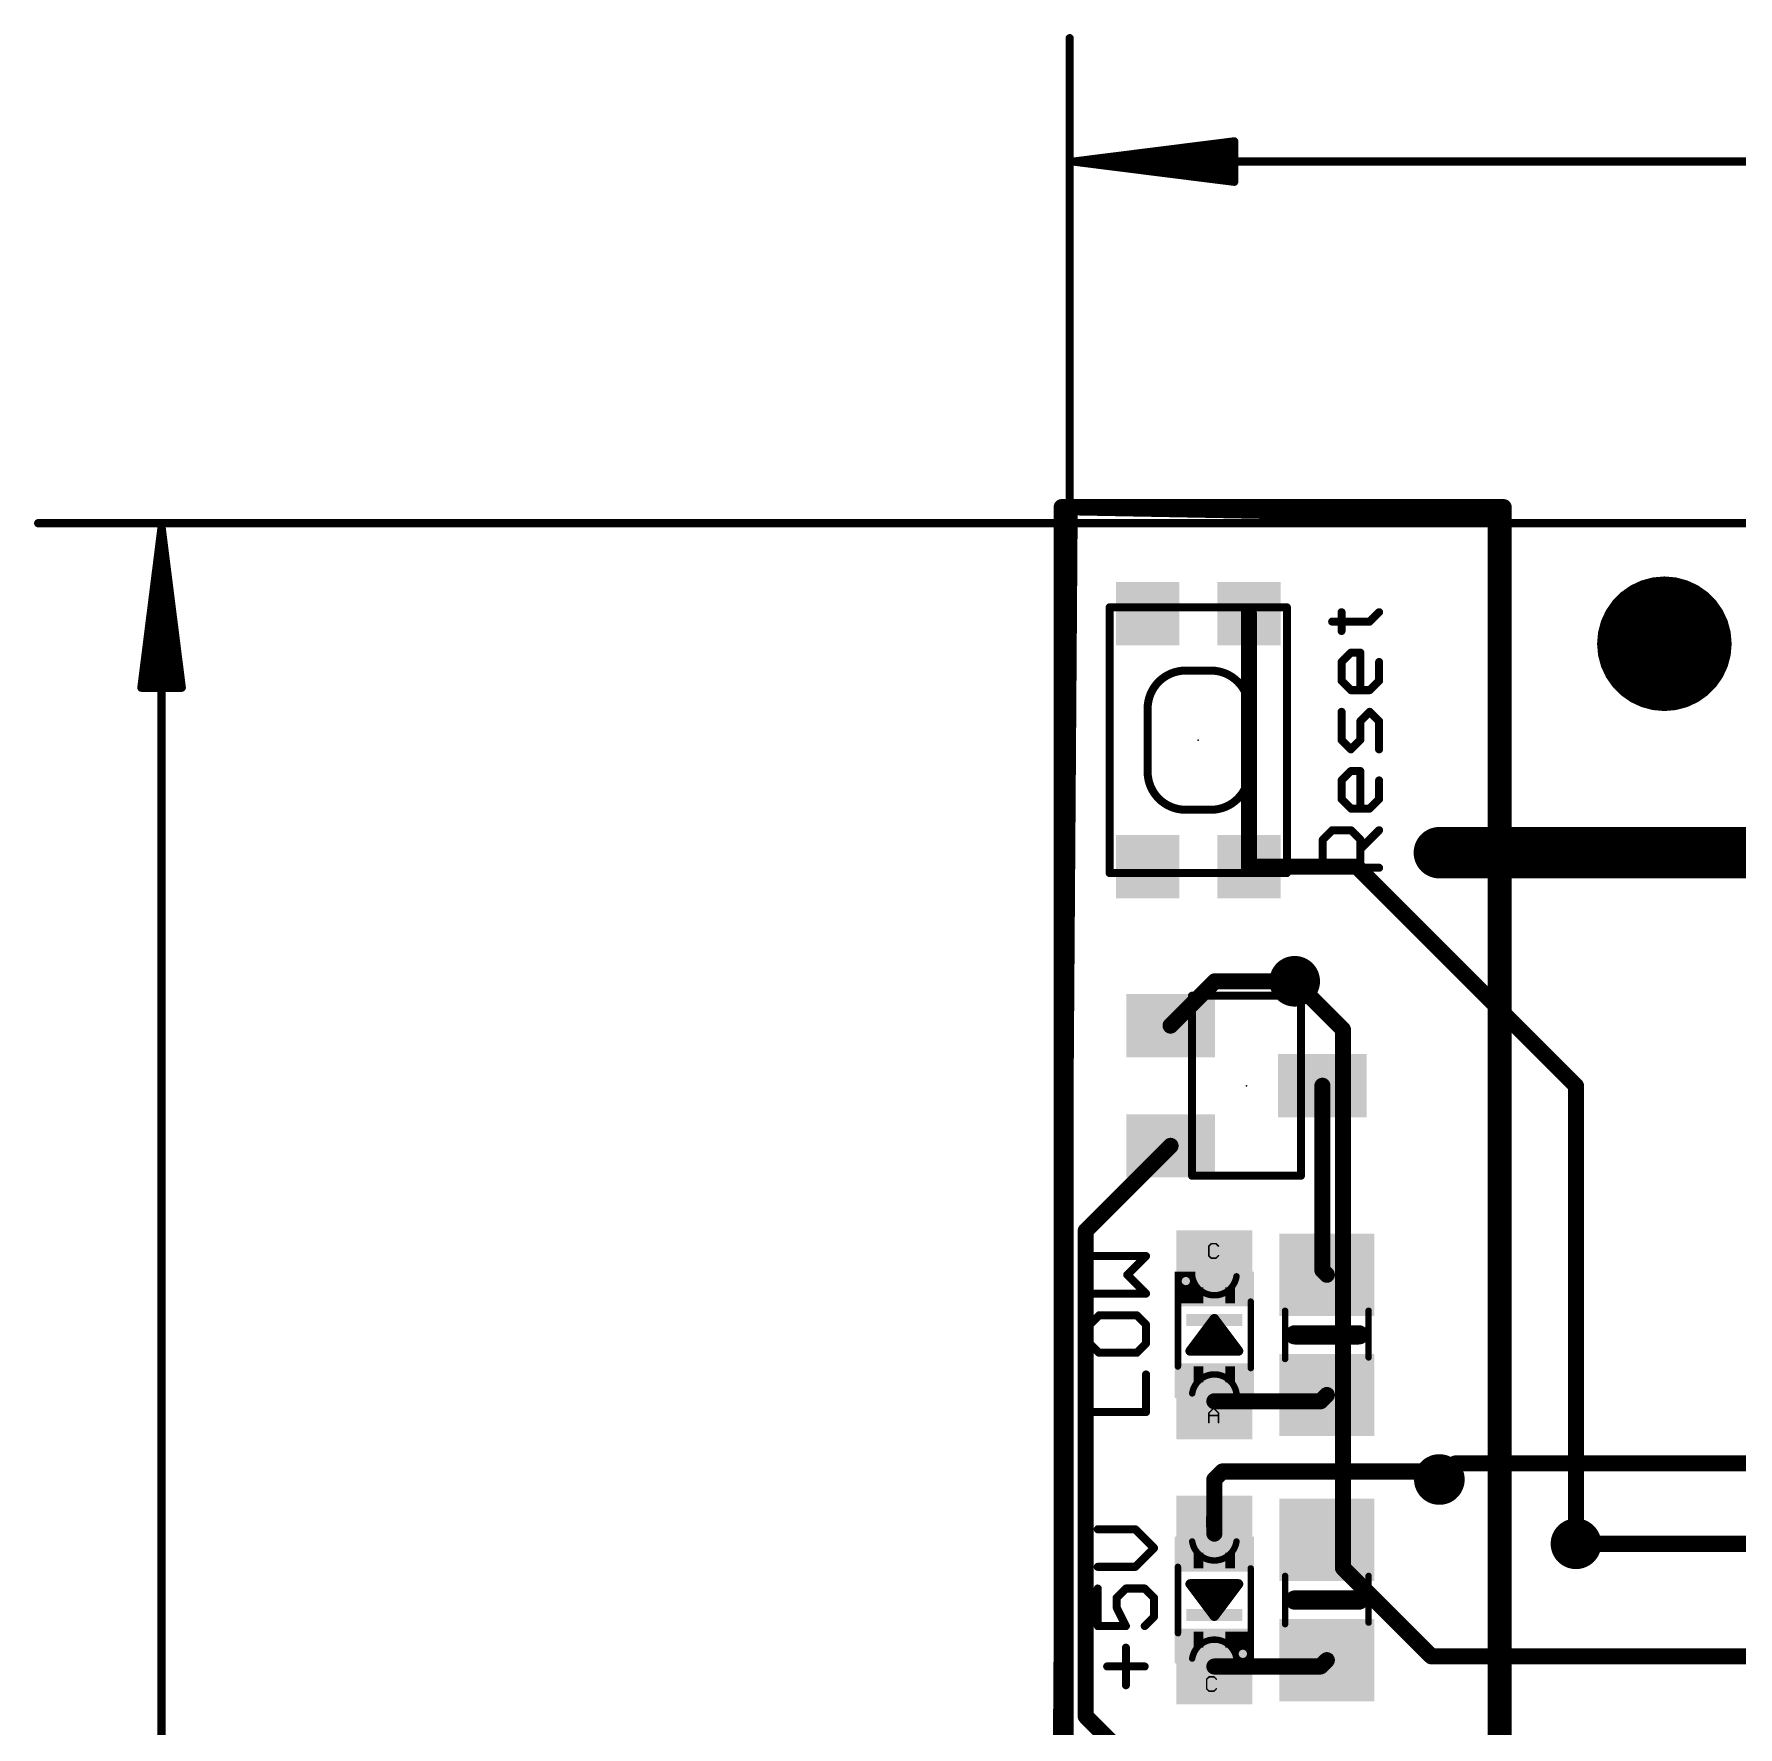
# Model space of a CAD drawing. Extents: x -18.7 to 68.6, y -5.3 to 63.6.
# Drawn here: x -16.24 to 10.69, y 34.32 to 61.07 of the extents above; entities that cross this region are included whole.
import ezdxf

# ---------------------------------------------------------------- set-up
doc = ezdxf.new("R2010")
doc.units = 0
for name, color, linetype in [('1', 12, 'CONTINUOUS'), ('16', 132, 'CONTINUOUS'), ('18', 110, 'CONTINUOUS'), ('20', 53, 'CONTINUOUS'), ('21', 40, 'CONTINUOUS'), ('22', 4, 'CONTINUOUS'), ('23', 53, 'CONTINUOUS'), ('41', 12, 'CONTINUOUS'), ('47', 253, 'CONTINUOUS'), ('51', 253, 'CONTINUOUS')]:
    doc.layers.add(name, color=color, linetype=linetype)

# ---------------------------------------------------------------- blocks, each defined once
blk = doc.blocks.new('RECT')
blk.add_solid([(-0.5, -0.5), (0.5, -0.5), (-0.5, 0.5), (0.5, 0.5)])
blk = doc.blocks.new('PIE')
at = {"const_width": 0.5}
blk.add_lwpolyline([(0, -0.25, 1), (0, 0.25, 1), (0, -0.25)], format="xyb", dxfattribs=at)
blk = doc.blocks.new('ROUNDV')
at = {"const_width": 0.5}
blk.add_lwpolyline([(0, -0.25, 1), (0, 0.25, 1), (0, -0.25)], format="xyb", dxfattribs=at)

msp = doc.modelspace()

# ---------------------------------------------------------------- linework, layer by layer
at = {"layer": '1'}
for points, const_width in [([(0.127, 53.594), (-0.254, -0.381)], 0.254), ([(6.985, 53.594), (0.127, 53.594)], 0.254), ([(6.985, 10.541), (6.985, 53.594)], 0.254), ([(2.959, 51.911), (2.959, 47.911)], 0.254), ([(25.527, 48.133), (5.969, 48.133)], 0.8128), ([(2.959, 47.911), (4.667, 47.911)], 0.254), ([(4.667, 47.911), (8.128, 44.45)], 0.254), ([(2.422, 46.101), (1.721, 45.4)], 0.254), ([(3.683, 46.101), (2.422, 46.101)], 0.254), ([(4.121, 41.533), (4.121, 44.45)], 0.254), ([(8.128, 44.45), (8.128, 37.211)], 0.254), ([(1.721, 43.5), (0.381, 42.16)], 0.254), ([(0.381, 42.16), (0.381, 34.483)], 0.254), ([(4.191, 41.463), (4.121, 41.533)], 0.254), ([(4.091, 39.463), (2.413, 39.463)], 0.254), ([(4.191, 39.563), (4.091, 39.463)], 0.254), ([(2.54, 38.354), (2.413, 38.227)], 0.254), ([(2.413, 38.227), (2.413, 37.372)], 0.254), ([(5.842, 38.354), (2.54, 38.354)], 0.254), ([(5.969, 38.227), (5.842, 38.354)], 0.254), ([(2.413, 35.272), (4.091, 35.272)], 0.254), ([(4.091, 35.272), (4.191, 35.372)], 0.254), ([(0.381, 34.483), (1.336, 33.528)], 0.254)]:
    msp.add_lwpolyline(points, dxfattribs=dict(at, const_width=const_width))
for points, const_width in [([(0.127, 53.6575, 1), (0.127, 53.5305)], 0.127), ([(0.1905, 53.5936, 1), (0.0635, 53.5944)], 0.127), ([(7.0485, 53.594, 1), (6.9215, 53.594)], 0.127), ([(6.985, 53.5305, 1), (6.985, 53.6575)], 0.127), ([(3.0225, 51.911, 1), (2.8955, 51.911)], 0.127), ([(5.969, 48.3362, 1), (5.969, 47.9298)], 0.4064), ([(2.959, 47.9745, 1), (2.959, 47.8475)], 0.127), ([(2.8955, 47.911, 1), (3.0225, 47.911)], 0.127), ([(4.7119, 47.9559, 1), (4.6221, 47.8661)], 0.127), ([(4.667, 47.8475, 1), (4.667, 47.9745)], 0.127), ([(2.422, 46.1645, 1), (2.422, 46.0375)], 0.127), ([(2.4669, 46.0561, 1), (2.3771, 46.1459)], 0.127), ([(3.683, 46.0375, 1), (3.683, 46.1645)], 0.127), ([(1.6761, 45.4449, 1), (1.7659, 45.3551)], 0.127), ([(4.1845, 44.45, 1), (4.0575, 44.45)], 0.127), ([(8.1915, 44.45, 1), (8.0645, 44.45)], 0.127), ([(8.0831, 44.4051, 1), (8.1729, 44.4949)], 0.127), ([(1.7659, 43.4551, 1), (1.6761, 43.5449)], 0.127), ([(0.4445, 42.16, 1), (0.3175, 42.16)], 0.127), ([(0.3361, 42.2049, 1), (0.4259, 42.1151)], 0.127), ([(4.1659, 41.5779, 1), (4.0761, 41.4881)], 0.127), ([(4.0575, 41.533, 1), (4.1845, 41.533)], 0.127), ([(4.1461, 41.4181, 1), (4.2359, 41.5079)], 0.127), ([(2.413, 39.5265, 1), (2.413, 39.3995)], 0.127), ([(4.091, 39.3995, 1), (4.091, 39.5265)], 0.127), ([(4.2359, 39.5181, 1), (4.1461, 39.6079)], 0.127), ([(4.0461, 39.5079, 1), (4.1359, 39.4181)], 0.127), ([(2.4765, 38.227, 1), (2.3495, 38.227)], 0.127), ([(2.3681, 38.2719, 1), (2.4579, 38.1821)], 0.127), ([(2.54, 38.4175, 1), (2.54, 38.2905)], 0.127), ([(2.5849, 38.3091, 1), (2.4951, 38.3989)], 0.127), ([(5.8869, 38.3989, 1), (5.7971, 38.3091)], 0.127), ([(5.842, 38.2905, 1), (5.842, 38.4175)], 0.127), ([(5.9241, 38.1821, 1), (6.0139, 38.2719)], 0.127), ([(2.3495, 37.372, 1), (2.4765, 37.372)], 0.127), ([(8.0645, 37.211, 1), (8.1915, 37.211)], 0.127), ([(2.413, 35.3355, 1), (2.413, 35.2085)], 0.127), ([(4.0461, 35.3169, 1), (4.1359, 35.2271)], 0.127), ([(4.091, 35.2085, 1), (4.091, 35.3355)], 0.127), ([(4.2359, 35.3271, 1), (4.1461, 35.4169)], 0.127), ([(0.4259, 34.5279, 1), (0.3361, 34.4381)], 0.127), ([(0.3175, 34.483, 1), (0.4445, 34.483)], 0.127)]:
    msp.add_lwpolyline(points, format="xyb", dxfattribs=dict(at, const_width=const_width))
at = {"layer": '16', "const_width": 0.254}
for points in [[(6.858, 53.467), (0, 53.594)], [(0, 53.594), (0, 0.127)], [(6.858, 11.176), (6.858, 53.467)], [(4.445, 45.339), (3.683, 46.101)], [(4.445, 36.83), (4.445, 45.339)], [(6.223, 38.481), (5.969, 38.227)], [(19.939, 38.481), (6.223, 38.481)], [(8.128, 37.211), (18.923, 37.211)], [(5.842, 35.433), (4.445, 36.83)], [(17.907, 35.433), (5.842, 35.433)]]:
    msp.add_lwpolyline(points, dxfattribs=at)
at = {"layer": '16', "const_width": 0.127}
for points in [[(0.0012, 53.6575, 1), (-0.0012, 53.5305)], [(0.0635, 53.594, 1), (-0.0635, 53.594)], [(6.9215, 53.467, 1), (6.7945, 53.467)], [(6.8568, 53.4035, 1), (6.8592, 53.5305)], [(3.7279, 46.1459, 1), (3.6381, 46.0561)], [(4.5085, 45.339, 1), (4.3815, 45.339)], [(4.4001, 45.2941, 1), (4.4899, 45.3839)], [(6.223, 38.5445, 1), (6.223, 38.4175)], [(6.2679, 38.4361, 1), (6.1781, 38.5259)], [(5.9241, 38.2719, 1), (6.0139, 38.1821)], [(8.128, 37.2745, 1), (8.128, 37.1475)], [(4.4899, 36.8749, 1), (4.4001, 36.7851)], [(4.3815, 36.83, 1), (4.5085, 36.83)], [(5.842, 35.4965, 1), (5.842, 35.3695)], [(5.7971, 35.3881, 1), (5.8869, 35.4779)]]:
    msp.add_lwpolyline(points, format="xyb", dxfattribs=at)
at = {"layer": '20'}
for p, q in [((64.516, 53.34), (0, 53.34)), ((0, 53.34), (0, 0))]:
    msp.add_line(p, q, dxfattribs=at)
at = {"layer": '21'}
for points, const_width in [([(0.7908, 52.011, 1), (0.7272, 52.011)], 0.0635), ([(0.759, 52.0428, 1), (0.759, 51.9793)], 0.0635), ([(3.5908, 52.011, 1), (3.5272, 52.011)], 0.0635), ([(3.559, 51.9793, 1), (3.559, 52.0428)], 0.0635), ([(4.4551, 51.9334, 1), (4.3916, 51.9334)], 0.0635), ([(5.039, 51.911, 1), (4.994, 51.9559)], 0.0635), ([(4.275, 51.8169, 1), (4.275, 51.7534)], 0.0635), ([(4.8458, 51.8076, 1), (4.8907, 51.7627)], 0.0635), ([(4.8682, 51.7534, 1), (4.8682, 51.8169)], 0.0635), ([(4.3916, 51.6368, 1), (4.4551, 51.6368)], 0.0635), ([(4.4551, 51.1462, 1), (4.3916, 51.1462)], 0.0635), ([(4.4009, 51.1686, 1), (4.4458, 51.1237)], 0.0635), ([(4.5716, 51.3262, 1), (4.5716, 51.2627)], 0.0635), ([(4.5941, 51.272, 1), (4.5492, 51.3169)], 0.0635), ([(4.7517, 51.2945, 1), (4.6882, 51.2945)], 0.0635), ([(4.7199, 51.2627, 1), (4.7199, 51.3262)], 0.0635), ([(5.0483, 51.1462, 1), (4.9848, 51.1462)], 0.0635), ([(1.959, 51.011, 0.4142), (1.359, 50.411)], 0.127), ([(1.959, 51.0428, 1), (1.959, 50.9793)], 0.0635), ([(1.959, 50.9793, 1), (1.959, 51.0428)], 0.0635), ([(2.359, 51.0428, 1), (2.359, 50.9793)], 0.0635), ([(2.959, 50.411, 0.4142), (2.359, 51.011)], 0.127), ([(2.359, 50.9793, 1), (2.359, 51.0428)], 0.0635), ([(4.4458, 50.872, 1), (4.4009, 50.8271)], 0.0635), ([(5.039, 50.8271, 1), (4.994, 50.872)], 0.0635), ([(4.3916, 50.8496, 1), (4.4551, 50.8496)], 0.0635), ([(4.5716, 50.7331, 1), (4.5716, 50.6696)], 0.0635), ([(4.5492, 50.6788, 1), (4.5941, 50.7238)], 0.0635), ([(4.6882, 50.7013, 1), (4.7517, 50.7013)], 0.0635), ([(4.8458, 50.7238, 1), (4.8907, 50.6788)], 0.0635), ([(4.8682, 50.6696, 1), (4.8682, 50.7331)], 0.0635), ([(4.9848, 50.8496, 1), (5.0483, 50.8496)], 0.0635), ([(1.3907, 50.411, 1), (1.3273, 50.411)], 0.0635), ([(1.3273, 50.411, 1), (1.3907, 50.411)], 0.0635), ([(2.9908, 50.411, 1), (2.9272, 50.411)], 0.0635), ([(2.9272, 50.411, 1), (2.9908, 50.411)], 0.0635), ([(4.4551, 50.359, 1), (4.3916, 50.359)], 0.0635), ([(4.8907, 50.3814, 1), (4.8458, 50.3365)], 0.0635), ([(4.8907, 50.3365, 1), (4.8458, 50.3814)], 0.0635), ([(4.7517, 50.2107, 1), (4.6882, 50.2107)], 0.0635), ([(4.6975, 50.2331, 1), (4.7424, 50.1882)], 0.0635), ([(5.0483, 50.2107, 1), (4.9848, 50.2107)], 0.0635), ([(4.994, 50.1882, 1), (5.039, 50.2331)], 0.0635), ([(4.4458, 49.9365, 1), (4.4009, 49.8916)], 0.0635), ([(4.3916, 49.9141, 1), (4.4551, 49.9141)], 0.0635), ([(4.5492, 49.7882, 1), (4.5941, 49.7433)], 0.0635), ([(4.5492, 49.7433, 1), (4.5941, 49.7882)], 0.0635), ([(4.6882, 49.9141, 1), (4.7517, 49.9141)], 0.0635), ([(4.7424, 49.8916, 1), (4.6975, 49.9365)], 0.0635), ([(4.9848, 49.7658, 1), (5.0483, 49.7658)], 0.0635), ([(1.359, 49.411, 0.4142), (1.959, 48.811)], 0.127), ([(1.3907, 49.411, 1), (1.3273, 49.411)], 0.0635), ([(1.3273, 49.411, 1), (1.3907, 49.411)], 0.0635), ([(2.359, 48.811, 0.4142), (2.959, 49.411)], 0.127), ([(2.9908, 49.411, 1), (2.9272, 49.411)], 0.0635), ([(2.9272, 49.411, 1), (2.9908, 49.411)], 0.0635), ([(4.4551, 49.2751, 1), (4.3916, 49.2751)], 0.0635), ([(4.4009, 49.2976, 1), (4.4458, 49.2527)], 0.0635), ([(4.5716, 49.4552, 1), (4.5716, 49.3917)], 0.0635), ([(4.5941, 49.401, 1), (4.5492, 49.4459)], 0.0635), ([(4.7517, 49.4234, 1), (4.6882, 49.4234)], 0.0635), ([(4.7199, 49.3917, 1), (4.7199, 49.4552)], 0.0635), ([(5.0483, 49.2751, 1), (4.9848, 49.2751)], 0.0635), ([(4.4458, 49.001, 1), (4.4009, 48.9561)], 0.0635), ([(4.3916, 48.9786, 1), (4.4551, 48.9786)], 0.0635), ([(4.9848, 48.9786, 1), (5.0483, 48.9786)], 0.0635), ([(5.039, 48.9561, 1), (4.994, 49.001)], 0.0635), ([(1.959, 48.8428, 1), (1.959, 48.7792)], 0.0635), ([(1.959, 48.7792, 1), (1.959, 48.8428)], 0.0635), ([(2.359, 48.8428, 1), (2.359, 48.7792)], 0.0635), ([(2.359, 48.7792, 1), (2.359, 48.8428)], 0.0635), ([(4.5716, 48.862, 1), (4.5716, 48.7985)], 0.0635), ([(4.5492, 48.8078, 1), (4.5941, 48.8527)], 0.0635), ([(4.6882, 48.8303, 1), (4.7517, 48.8303)], 0.0635), ([(4.8458, 48.8527, 1), (4.8907, 48.8078)], 0.0635), ([(4.8682, 48.7985, 1), (4.8682, 48.862)], 0.0635), ([(4.275, 48.5197, 1), (4.275, 48.4562)], 0.0635), ([(4.2975, 48.4655, 1), (4.2526, 48.5104)], 0.0635), ([(4.5941, 48.5104, 1), (4.5492, 48.4655)], 0.0635), ([(4.5716, 48.4562, 1), (4.5716, 48.5197)], 0.0635), ([(5.039, 48.4655, 1), (4.994, 48.5104)], 0.0635), ([(4.1585, 48.3396, 1), (4.095, 48.3396)], 0.0635), ([(4.1043, 48.3621, 1), (4.1492, 48.3172)], 0.0635), ([(4.7517, 48.3396, 1), (4.6882, 48.3396)], 0.0635), ([(4.6975, 48.2138, 1), (4.7424, 48.1689)], 0.0635), ([(4.6975, 48.3172, 1), (4.7424, 48.3621)], 0.0635), ([(4.1267, 47.9265, 1), (4.1267, 47.863)], 0.0635), ([(5.0165, 47.863, 1), (5.0165, 47.9265)], 0.0635), ([(0.7272, 47.811, 1), (0.7908, 47.811)], 0.0635), ([(0.759, 47.8428, 1), (0.759, 47.7792)], 0.0635), ([(3.5272, 47.811, 1), (3.5908, 47.811)], 0.0635), ([(3.559, 47.7792, 1), (3.559, 47.8428)], 0.0635), ([(4.095, 47.8947, 1), (4.1585, 47.8947)], 0.0635), ([(4.6882, 47.8947, 1), (4.7517, 47.8947)], 0.0635), ([(0.4437, 41.7899, 1), (0.4437, 41.7264)], 0.0635), ([(1.356, 41.7357, 1), (1.311, 41.7806)], 0.0635), ([(1.3335, 41.7264, 1), (1.3335, 41.7899)], 0.0635), ([(1.0594, 41.484, 1), (1.0145, 41.4391)], 0.0635), ([(1.0145, 41.484, 1), (1.0594, 41.4391)], 0.0635), ([(0.4437, 41.1967, 1), (0.4437, 41.1332)], 0.0635), ([(1.311, 41.1425, 1), (1.356, 41.1874)], 0.0635), ([(1.3335, 41.1332, 1), (1.3335, 41.1967)], 0.0635), ([(0.4755, 40.6743, 1), (0.412, 40.6743)], 0.0635), ([(0.4213, 40.6968, 1), (0.4662, 40.6519)], 0.0635), ([(0.592, 40.8544, 1), (0.592, 40.7909)], 0.0635), ([(0.6145, 40.8002, 1), (0.5696, 40.8451)], 0.0635), ([(1.2077, 40.8451, 1), (1.1628, 40.8002)], 0.0635), ([(1.1852, 40.7909, 1), (1.1852, 40.8544)], 0.0635), ([(1.3653, 40.6743, 1), (1.3018, 40.6743)], 0.0635), ([(1.311, 40.6519, 1), (1.356, 40.6968)], 0.0635), ([(2.3559, 40.7289, 1), (2.3559, 40.6527)], 0.0762), ([(2.4435, 40.7899, 1), (2.3825, 40.7441)], 0.0762), ([(2.4435, 40.7441, 1), (2.3825, 40.7899)], 0.0762), ([(2.4702, 40.6527, 1), (2.4702, 40.7289)], 0.0762), ([(3.683, 40.5892, 1), (3.683, 40.4368)], 0.1524), ([(4.699, 40.4368, 1), (4.699, 40.5892)], 0.1524), ([(0.412, 40.3778, 1), (0.4755, 40.3778)], 0.0635), ([(0.4662, 40.4002, 1), (0.4213, 40.3553)], 0.0635), ([(1.3018, 40.3778, 1), (1.3653, 40.3778)], 0.0635), ([(1.356, 40.3553, 1), (1.311, 40.4002)], 0.0635), ([(2.1273, 40.4241, 1), (2.1273, 40.3479)], 0.0762), ([(2.2416, 40.5765, 1), (2.2416, 40.5003)], 0.0762), ([(2.5844, 40.5003, 1), (2.5844, 40.5765)], 0.0762), ([(2.6987, 40.3479, 1), (2.6987, 40.4241)], 0.0762), ([(0.592, 40.2612, 1), (0.592, 40.1977)], 0.0635), ([(0.5696, 40.207, 1), (0.6145, 40.2519)], 0.0635), ([(1.1628, 40.2519, 1), (1.2077, 40.207)], 0.0635), ([(1.1852, 40.1977, 1), (1.1852, 40.2612)], 0.0635), ([(2.032, 40.2971, 1), (2.032, 40.2209)], 0.0762), ([(2.0015, 40.2819, 1), (2.0625, 40.2361)], 0.0762), ([(2.7635, 40.2361, 1), (2.8245, 40.2819)], 0.0762), ([(2.794, 40.2209, 1), (2.794, 40.2971)], 0.0762), ([(1.3653, 39.8871, 1), (1.3018, 39.8871)], 0.0635), ([(0.4437, 39.3257, 1), (0.4437, 39.2622)], 0.0635), ([(1.3018, 39.2939, 1), (1.3653, 39.2939)], 0.0635), ([(1.3335, 39.2622, 1), (1.3335, 39.3257)], 0.0635), ([(0.5707, 37.4719, 1), (0.5707, 37.4084)], 0.0635), ([(1.1864, 37.4626, 1), (1.1415, 37.4177)], 0.0635), ([(1.1639, 37.4084, 1), (1.1639, 37.4719)], 0.0635), ([(1.483, 37.1211, 1), (1.438, 37.166)], 0.0635), ([(1.438, 37.1211, 1), (1.483, 37.166)], 0.0635), ([(0.5707, 36.8787, 1), (0.5707, 36.8152)], 0.0635), ([(1.1415, 36.8694, 1), (1.1864, 36.8245)], 0.0635), ([(1.1639, 36.8152, 1), (1.1639, 36.8787)], 0.0635), ([(2.032, 36.6141, 1), (2.032, 36.5379)], 0.0762), ([(2.0625, 36.5989, 1), (2.0015, 36.5531)], 0.0762), ([(2.8245, 36.5531, 1), (2.7635, 36.5989)], 0.0762), ([(2.794, 36.5379, 1), (2.794, 36.6141)], 0.0762), ([(0.6025, 36.5046, 1), (0.539, 36.5046)], 0.0635), ([(0.8991, 36.3563, 1), (0.8356, 36.3563)], 0.0635), ([(0.8449, 36.3788, 1), (0.8898, 36.3339)], 0.0635), ([(1.0156, 36.5364, 1), (1.0156, 36.4729)], 0.0635), ([(1.0381, 36.4822, 1), (0.9932, 36.5271)], 0.0635), ([(1.3347, 36.5271, 1), (1.2898, 36.4822)], 0.0635), ([(1.3122, 36.4729, 1), (1.3122, 36.5364)], 0.0635), ([(1.4923, 36.3563, 1), (1.4288, 36.3563)], 0.0635), ([(1.438, 36.3339, 1), (1.483, 36.3788)], 0.0635), ([(2.1463, 36.4617, 1), (2.1463, 36.3855)], 0.0762), ([(2.6797, 36.3855, 1), (2.6797, 36.4617)], 0.0762), ([(3.683, 36.3982, 1), (3.683, 36.2458)], 0.1524), ([(4.699, 36.2458, 1), (4.699, 36.3982)], 0.1524), ([(0.8957, 36.2222, 1), (0.8389, 36.1938)], 0.0635), ([(0.8356, 36.208, 1), (0.8991, 36.208)], 0.0635), ([(1.4288, 36.0598, 1), (1.4923, 36.0598)], 0.0635), ([(1.483, 36.0373, 1), (1.438, 36.0822)], 0.0635), ([(2.2606, 36.3093, 1), (2.2606, 36.2331)], 0.0762), ([(2.3749, 36.1569, 1), (2.3749, 36.0807)], 0.0762), ([(2.3825, 36.0909, 1), (2.4435, 36.0451)], 0.0762), ([(2.3825, 36.0451, 1), (2.4435, 36.0909)], 0.0762), ([(2.4511, 36.0807, 1), (2.4511, 36.1569)], 0.0762), ([(2.5654, 36.2331, 1), (2.5654, 36.3093)], 0.0762), ([(0.5707, 35.9432, 1), (0.5707, 35.8797)], 0.0635), ([(0.539, 35.9115, 1), (0.6025, 35.9115)], 0.0635), ([(0.9872, 35.8973, 1), (1.044, 35.9257)], 0.0635), ([(1.0156, 35.8797, 1), (1.0156, 35.9432)], 0.0635), ([(1.2898, 35.9339, 1), (1.3347, 35.889)], 0.0635), ([(1.0474, 35.5691, 1), (0.9839, 35.5691)], 0.0635), ([(0.719, 35.3043, 1), (0.719, 35.2408)], 0.0635), ([(1.3122, 35.2408, 1), (1.3122, 35.3043)], 0.0635), ([(0.9839, 34.9759, 1), (1.0474, 34.9759)], 0.0635)]:
    msp.add_lwpolyline(points, format="xyb", dxfattribs=dict(at, const_width=const_width))
for points, const_width in [([(0.759, 47.811), (0.759, 52.011)], 0.127), ([(0.759, 52.011), (3.559, 52.011)], 0.127), ([(3.559, 52.011), (3.559, 47.811)], 0.127), ([(4.4233, 51.6368), (4.4233, 51.9334)], 0.127), ([(4.8682, 51.7851), (5.0165, 51.9334)], 0.127), ([(4.275, 51.7851), (4.8682, 51.7851)], 0.127), ([(4.4233, 51.1462), (4.5716, 51.2945)], 0.127), ([(4.4233, 50.8496), (4.4233, 51.1462)], 0.127), ([(4.5716, 51.2945), (4.7199, 51.2945)], 0.127), ([(4.7199, 51.2945), (4.7199, 50.7013)], 0.127), ([(5.0165, 51.1462), (5.0165, 50.8496)], 0.127), ([(1.959, 51.011), (2.359, 51.011)], 0.127), ([(4.5716, 50.7013), (4.4233, 50.8496)], 0.127), ([(5.0165, 50.8496), (4.8682, 50.7013)], 0.127), ([(4.8682, 50.7013), (4.5716, 50.7013)], 0.127), ([(1.359, 49.411), (1.359, 50.411)], 0.127), ([(2.959, 50.411), (2.959, 49.411)], 0.127), ([(4.4233, 49.9141), (4.4233, 50.359)], 0.127), ([(4.8682, 50.359), (4.7199, 50.2107)], 0.127), ([(5.0165, 50.2107), (4.8682, 50.359)], 0.127), ([(4.7199, 50.2107), (4.7199, 49.9141)], 0.127), ([(5.0165, 49.7658), (5.0165, 50.2107)], 0.127), ([(4.5716, 49.7658), (4.4233, 49.9141)], 0.127), ([(4.7199, 49.9141), (4.5716, 49.7658)], 0.127), ([(4.4233, 49.2751), (4.5716, 49.4234)], 0.127), ([(4.4233, 48.9786), (4.4233, 49.2751)], 0.127), ([(4.5716, 49.4234), (4.7199, 49.4234)], 0.127), ([(4.7199, 49.4234), (4.7199, 48.8303)], 0.127), ([(5.0165, 49.2751), (5.0165, 48.9786)], 0.127), ([(4.5716, 48.8303), (4.4233, 48.9786)], 0.127), ([(5.0165, 48.9786), (4.8682, 48.8303)], 0.127), ([(2.359, 48.811), (1.959, 48.811)], 0.127), ([(4.8682, 48.8303), (4.5716, 48.8303)], 0.127), ([(4.1267, 48.3396), (4.275, 48.4879)], 0.127), ([(4.275, 48.4879), (4.5716, 48.4879)], 0.127), ([(4.5716, 48.4879), (4.7199, 48.3396)], 0.127), ([(4.7199, 48.1913), (5.0165, 48.4879)], 0.127), ([(4.1267, 47.8947), (4.1267, 48.3396)], 0.127), ([(4.7199, 48.3396), (4.7199, 47.8947)], 0.127), ([(5.0165, 47.8947), (4.1267, 47.8947)], 0.127), ([(3.559, 47.811), (0.759, 47.811)], 0.127), ([(1.3335, 41.7582), (0.4437, 41.7582)], 0.127), ([(1.0369, 41.4616), (1.3335, 41.7582)], 0.127), ([(1.3335, 41.165), (1.0369, 41.4616)], 0.127), ([(0.4437, 41.165), (1.3335, 41.165)], 0.127), ([(0.592, 40.8226), (0.4437, 40.6743)], 0.127), ([(0.4437, 40.6743), (0.4437, 40.3778)], 0.127), ([(1.1852, 40.8226), (0.592, 40.8226)], 0.127), ([(1.3335, 40.6743), (1.1852, 40.8226)], 0.127), ([(1.3335, 40.3778), (1.3335, 40.6743)], 0.127), ([(2.413, 40.767), (2.032, 40.259)], 0.1524), ([(2.3559, 40.6908), (2.4702, 40.6908)], 0.1524), ([(2.794, 40.259), (2.413, 40.767)], 0.1524), ([(3.683, 40.513), (4.699, 40.513)], 0.3048), ([(0.4437, 40.3778), (0.592, 40.2295)], 0.127), ([(1.1852, 40.2295), (1.3335, 40.3778)], 0.127), ([(2.1273, 40.386), (2.6987, 40.386)], 0.1524), ([(2.2416, 40.5384), (2.5844, 40.5384)], 0.1524), ([(0.592, 40.2295), (1.1852, 40.2295)], 0.127), ([(2.032, 40.259), (2.794, 40.259)], 0.1524), ([(1.3335, 39.2939), (1.3335, 39.8871)], 0.127), ([(0.4437, 39.2939), (1.3335, 39.2939)], 0.127), ([(1.1639, 37.4402), (0.5707, 37.4402)], 0.127), ([(1.4605, 37.1436), (1.1639, 37.4402)], 0.127), ([(1.1639, 36.847), (1.4605, 37.1436)], 0.127), ([(0.5707, 36.847), (1.1639, 36.847)], 0.127), ([(2.794, 36.576), (2.032, 36.576)], 0.1524), ([(2.032, 36.576), (2.413, 36.068)], 0.1524), ([(2.413, 36.068), (2.794, 36.576)], 0.1524), ([(0.5707, 36.5046), (0.5707, 35.9115)], 0.127), ([(0.8673, 36.3563), (1.0156, 36.5046)], 0.127), ([(0.8673, 36.208), (0.8673, 36.3563)], 0.127), ([(1.0156, 36.5046), (1.3122, 36.5046)], 0.127), ([(1.3122, 36.5046), (1.4605, 36.3563)], 0.127), ([(1.4605, 36.3563), (1.4605, 36.0598)], 0.127), ([(2.1463, 36.4236), (2.6797, 36.4236)], 0.1524), ([(3.683, 36.322), (4.699, 36.322)], 0.3048), ([(1.0156, 35.9115), (0.8673, 36.208)], 0.127), ([(1.4605, 36.0598), (1.3122, 35.9115)], 0.127), ([(2.2606, 36.2712), (2.5654, 36.2712)], 0.1524), ([(2.3749, 36.1188), (2.4511, 36.1188)], 0.1524), ([(0.5707, 35.9115), (1.0156, 35.9115)], 0.127), ([(1.0156, 34.9759), (1.0156, 35.5691)], 0.127), ([(0.719, 35.2725), (1.3122, 35.2725)], 0.127)]:
    msp.add_lwpolyline(points, dxfattribs=dict(at, const_width=const_width))
at = {"layer": '22'}
for p, q in [((64.516, 53.34), (0, 53.34)), ((0, 53.34), (0, 0))]:
    msp.add_line(p, q, dxfattribs=at)
at = {"layer": '23'}
for p in [(9.525, 51.435), (2.159, 49.911), (2.921, 44.45), (2.413, 40.513), (4.191, 40.513), (2.413, 36.322), (4.191, 36.322)]:
    msp.add_point(p, dxfattribs=at)
at = {"layer": '41', "const_width": 0.127}
for points in [[(8.8822, 52.201), (8.759, 52.0778)], [(8.8782, 52.197), (10.1718, 52.197)], [(9.025, 52.301), (8.8822, 52.201)], [(9.183, 52.3747), (9.025, 52.301)], [(9.0743, 52.324), (9.9757, 52.324)], [(9.3514, 52.4198), (9.183, 52.3747)], [(9.525, 52.435), (9.3514, 52.4198)], [(9.6986, 52.4198), (9.525, 52.435)], [(9.867, 52.3747), (9.6986, 52.4198)], [(10.025, 52.301), (9.867, 52.3747)], [(10.1678, 52.201), (10.025, 52.301)], [(10.291, 52.0778), (10.1678, 52.201)], [(8.659, 51.935), (8.5853, 51.777)], [(8.759, 52.0778), (8.659, 51.935)], [(8.6646, 51.943), (10.3854, 51.943)], [(8.7535, 52.07), (10.2965, 52.07)], [(10.391, 51.935), (10.291, 52.0778)], [(10.4647, 51.777), (10.391, 51.935)], [(8.5853, 51.777), (8.5402, 51.6086)], [(8.5617, 51.689), (10.4883, 51.689)], [(8.6035, 51.816), (10.4465, 51.816)], [(10.5098, 51.6086), (10.4647, 51.777)], [(8.5402, 51.6086), (8.525, 51.435)], [(8.525, 51.435), (8.5402, 51.2614)], [(8.525, 51.435), (10.525, 51.435)], [(8.5361, 51.562), (10.5139, 51.562)], [(10.525, 51.435), (10.5098, 51.6086)], [(10.5098, 51.2614), (10.525, 51.435)], [(8.5361, 51.308), (10.5139, 51.308)], [(8.5402, 51.2614), (8.5853, 51.093)], [(8.5617, 51.181), (10.4883, 51.181)], [(10.4647, 51.093), (10.5098, 51.2614)], [(8.5853, 51.093), (8.659, 50.935)], [(8.6035, 51.054), (10.4465, 51.054)], [(8.659, 50.935), (8.759, 50.7922)], [(8.6646, 50.927), (10.3854, 50.927)], [(10.291, 50.7922), (10.391, 50.935)], [(10.391, 50.935), (10.4647, 51.093)], [(8.7535, 50.8), (10.2965, 50.8)], [(8.759, 50.7922), (8.8822, 50.669)], [(8.8782, 50.673), (10.1718, 50.673)], [(8.8822, 50.669), (9.025, 50.569)], [(9.025, 50.569), (9.183, 50.4953)], [(9.867, 50.4953), (10.025, 50.569)], [(10.025, 50.569), (10.1678, 50.669)], [(10.1678, 50.669), (10.291, 50.7922)], [(9.0743, 50.546), (9.9757, 50.546)], [(9.183, 50.4953), (9.3514, 50.4502)], [(9.3514, 50.4502), (9.525, 50.435)], [(9.525, 50.435), (9.6986, 50.4502)], [(9.6986, 50.4502), (9.867, 50.4953)]]:
    msp.add_lwpolyline(points, dxfattribs=at)
at = {"layer": '41', "const_width": 0.0635}
for points in [[(8.8782, 52.2288, 1), (8.8782, 52.1653)], [(8.864, 52.2271, 1), (8.9004, 52.175)], [(8.9047, 52.1786, 1), (8.8598, 52.2235)], [(9.0116, 52.3298, 1), (9.0384, 52.2722)], [(9.0432, 52.275, 1), (9.0068, 52.327)], [(9.0743, 52.3558, 1), (9.0743, 52.2923)], [(9.1748, 52.4054, 1), (9.1912, 52.344)], [(9.1964, 52.3459, 1), (9.1696, 52.4035)], [(9.3486, 52.4514, 1), (9.3541, 52.3882)], [(9.3596, 52.3891, 1), (9.3431, 52.4505)], [(9.5278, 52.4666, 1), (9.5222, 52.4034)], [(9.5278, 52.4034, 1), (9.5222, 52.4666)], [(9.7069, 52.4505, 1), (9.6904, 52.3891)], [(9.6959, 52.3882, 1), (9.7014, 52.4514)], [(9.8804, 52.4035, 1), (9.8536, 52.3459)], [(9.8588, 52.344, 1), (9.8752, 52.4054)], [(9.9757, 52.2923, 1), (9.9757, 52.3558)], [(10.0432, 52.327, 1), (10.0068, 52.275)], [(10.0116, 52.2722, 1), (10.0384, 52.3298)], [(10.1902, 52.2235, 1), (10.1453, 52.1786)], [(10.1496, 52.175, 1), (10.186, 52.2271)], [(10.1718, 52.1653, 1), (10.1718, 52.2288)], [(8.633, 51.9532, 1), (8.685, 51.9168)], [(8.6878, 51.9216, 1), (8.6302, 51.9484)], [(8.6646, 51.9748, 1), (8.6646, 51.9113)], [(8.7535, 52.1018, 1), (8.7535, 52.0382)], [(8.7365, 52.1002, 1), (8.7814, 52.0553)], [(8.785, 52.0596, 1), (8.7329, 52.096)], [(10.3171, 52.096, 1), (10.265, 52.0596)], [(10.2686, 52.0553, 1), (10.3135, 52.1002)], [(10.2965, 52.0382, 1), (10.2965, 52.1018)], [(10.4198, 51.9484, 1), (10.3622, 51.9216)], [(10.365, 51.9168, 1), (10.417, 51.9532)], [(10.3854, 51.9113, 1), (10.3854, 51.9748)], [(8.5617, 51.7208, 1), (8.5617, 51.6572)], [(8.5565, 51.7904, 1), (8.6141, 51.7636)], [(8.616, 51.7688, 1), (8.5546, 51.7852)], [(8.6035, 51.8478, 1), (8.6035, 51.7843)], [(10.4954, 51.7852, 1), (10.434, 51.7688)], [(10.4359, 51.7636, 1), (10.4935, 51.7904)], [(10.4465, 51.7843, 1), (10.4465, 51.8478)], [(10.4883, 51.6572, 1), (10.4883, 51.7208)], [(8.525, 51.4668, 1), (8.525, 51.4032)], [(8.5566, 51.4378, 1), (8.4934, 51.4322)], [(8.4934, 51.4378, 1), (8.5566, 51.4322)], [(8.5361, 51.5938, 1), (8.5361, 51.5303)], [(8.5095, 51.6169, 1), (8.5709, 51.6004)], [(8.5718, 51.6059, 1), (8.5086, 51.6114)], [(10.5414, 51.6114, 1), (10.4782, 51.6059)], [(10.4791, 51.6004, 1), (10.5405, 51.6169)], [(10.5566, 51.4322, 1), (10.4934, 51.4378)], [(10.4934, 51.4322, 1), (10.5566, 51.4378)], [(10.5139, 51.5303, 1), (10.5139, 51.5938)], [(10.525, 51.4032, 1), (10.525, 51.4668)], [(8.5361, 51.3398, 1), (8.5361, 51.2762)], [(8.5709, 51.2696, 1), (8.5095, 51.2531)], [(8.5086, 51.2586, 1), (8.5718, 51.2641)], [(8.5617, 51.2128, 1), (8.5617, 51.1493)], [(10.4782, 51.2641, 1), (10.5414, 51.2586)], [(10.5405, 51.2531, 1), (10.4791, 51.2696)], [(10.4883, 51.1493, 1), (10.4883, 51.2128)], [(10.5139, 51.2762, 1), (10.5139, 51.3398)], [(8.6141, 51.1064, 1), (8.5565, 51.0796)], [(8.5546, 51.0848, 1), (8.616, 51.1012)], [(8.6035, 51.0858, 1), (8.6035, 51.0222)], [(8.685, 50.9532, 1), (8.633, 50.9168)], [(8.6302, 50.9216, 1), (8.6878, 50.9484)], [(8.6646, 50.9588, 1), (8.6646, 50.8952)], [(10.3622, 50.9484, 1), (10.4198, 50.9216)], [(10.417, 50.9168, 1), (10.365, 50.9532)], [(10.3854, 50.8952, 1), (10.3854, 50.9588)], [(10.434, 51.1012, 1), (10.4954, 51.0848)], [(10.4935, 51.0796, 1), (10.4359, 51.1064)], [(10.4465, 51.0222, 1), (10.4465, 51.0858)], [(8.7535, 50.8318, 1), (8.7535, 50.7683)], [(8.7814, 50.8147, 1), (8.7365, 50.7698)], [(8.7329, 50.774, 1), (8.785, 50.8104)], [(8.8782, 50.7048, 1), (8.8782, 50.6412)], [(8.9004, 50.695, 1), (8.864, 50.6429)], [(8.8598, 50.6465, 1), (8.9047, 50.6914)], [(9.0384, 50.5978, 1), (9.0116, 50.5402)], [(9.0068, 50.543, 1), (9.0432, 50.595)], [(10.0068, 50.595, 1), (10.0432, 50.543)], [(10.0384, 50.5402, 1), (10.0116, 50.5978)], [(10.1453, 50.6914, 1), (10.1902, 50.6465)], [(10.186, 50.6429, 1), (10.1496, 50.695)], [(10.1718, 50.6412, 1), (10.1718, 50.7048)], [(10.265, 50.8104, 1), (10.3171, 50.774)], [(10.3135, 50.7698, 1), (10.2686, 50.8147)], [(10.2965, 50.7683, 1), (10.2965, 50.8318)], [(9.0743, 50.5778, 1), (9.0743, 50.5142)], [(9.1912, 50.526, 1), (9.1748, 50.4646)], [(9.1696, 50.4665, 1), (9.1964, 50.5241)], [(9.3541, 50.4818, 1), (9.3486, 50.4186)], [(9.3431, 50.4195, 1), (9.3596, 50.4809)], [(9.5222, 50.4666, 1), (9.5278, 50.4034)], [(9.5222, 50.4034, 1), (9.5278, 50.4666)], [(9.6904, 50.4809, 1), (9.7069, 50.4195)], [(9.7014, 50.4186, 1), (9.6959, 50.4818)], [(9.8536, 50.5241, 1), (9.8804, 50.4665)], [(9.8752, 50.4646, 1), (9.8588, 50.526)], [(9.9757, 50.5142, 1), (9.9757, 50.5778)]]:
    msp.add_lwpolyline(points, format="xyb", dxfattribs=at)
at = {"layer": '47', "const_width": 0.13}
for points in [[(0.127, 20.701), (0.127, 61.005)], [(0.192, 59.055), (2.727, 59.3742)], [(0.192, 59.055), (2.727, 59.315)], [(0.192, 59.055), (2.727, 59.185)], [(2.727, 59.3742), (2.727, 58.7358)], [(0.192, 59.055), (68.515, 59.055)], [(2.727, 58.7358), (0.192, 59.055)], [(2.727, 58.925), (0.192, 59.055)], [(2.727, 58.795), (0.192, 59.055)], [(15.621, 53.34), (-16.174, 53.34)], [(-14.224, 53.275), (-14.5432, 50.74)], [(-14.224, 53.275), (-14.484, 50.74)], [(-14.224, 53.275), (-14.354, 50.74)], [(-14.224, 53.275), (-14.224, 0.065)], [(-13.9048, 50.74), (-14.224, 53.275)], [(-14.094, 50.74), (-14.224, 53.275)], [(-13.964, 50.74), (-14.224, 53.275)], [(-14.5432, 50.74), (-13.9048, 50.74)]]:
    msp.add_lwpolyline(points, dxfattribs=at)
at = {"layer": '47', "const_width": 0.065}
for points in [[(0.1595, 61.005, 1), (0.0945, 61.005)], [(2.7595, 59.3742, 1), (2.6945, 59.3742)], [(2.7311, 59.342, 1), (2.7229, 59.4065)], [(2.7303, 59.2827, 1), (2.7237, 59.3473)], [(2.7287, 59.1525, 1), (2.7253, 59.2175)], [(0.192, 59.0875, 1), (0.192, 59.0225)], [(0.1961, 59.0872, 1), (0.1879, 59.0228)], [(0.1903, 59.0875, 1), (0.1937, 59.0225)], [(0.1937, 59.0875, 1), (0.1903, 59.0225)], [(0.1953, 59.0873, 1), (0.1887, 59.0227)], [(0.1887, 59.0873, 1), (0.1953, 59.0227)], [(0.1879, 59.0872, 1), (0.1961, 59.0228)], [(2.7253, 58.8925, 1), (2.7287, 58.9575)], [(2.6945, 58.7358, 1), (2.7595, 58.7358)], [(2.7229, 58.7035, 1), (2.7311, 58.768)], [(2.7237, 58.7627, 1), (2.7303, 58.8273)], [(-16.174, 53.3725, 1), (-16.174, 53.3075)], [(-14.1915, 53.275, 1), (-14.2565, 53.275)], [(-14.1918, 53.2791, 1), (-14.2562, 53.2709)], [(-14.1915, 53.2733, 1), (-14.2565, 53.2767)], [(-14.1915, 53.2767, 1), (-14.2565, 53.2733)], [(-14.1917, 53.2783, 1), (-14.2563, 53.2717)], [(-14.1917, 53.2717, 1), (-14.2563, 53.2783)], [(-14.1918, 53.2709, 1), (-14.2562, 53.2791)], [(-14.5755, 50.7441, 1), (-14.511, 50.7359)], [(-14.5432, 50.7725, 1), (-14.5432, 50.7075)], [(-14.5163, 50.7433, 1), (-14.4517, 50.7367)], [(-14.3865, 50.7417, 1), (-14.3215, 50.7383)], [(-14.1265, 50.7383, 1), (-14.0615, 50.7417)], [(-13.9963, 50.7367, 1), (-13.9317, 50.7433)], [(-13.937, 50.7359, 1), (-13.8725, 50.7441)], [(-13.9048, 50.7075, 1), (-13.9048, 50.7725)]]:
    msp.add_lwpolyline(points, format="xyb", dxfattribs=at)
at = {"layer": '51'}
for points, const_width in [([(2.0606, 45.9042, 1), (2.0606, 45.8406)], 0.0635), ([(2.0924, 45.8724, 1), (2.0288, 45.8724)], 0.0635), ([(3.8132, 45.8724, 1), (3.7496, 45.8724)], 0.0635), ([(3.7814, 45.8406, 1), (3.7814, 45.9042)], 0.0635), ([(2.0606, 43.0594, 1), (2.0606, 42.9958)], 0.0635), ([(3.7814, 42.9958, 1), (3.7814, 43.0594)], 0.0635), ([(2.0288, 43.0276, 1), (2.0924, 43.0276)], 0.0635), ([(3.7496, 43.0276, 1), (3.8132, 43.0276)], 0.0635), ([(2.3212, 41.9209, 1), (2.3302, 41.9119)], 0.0127), ([(2.3302, 41.7683, 1), (2.3212, 41.7593)], 0.0127), ([(2.3321, 41.9164, 1), (2.3194, 41.9164)], 0.0127), ([(2.3194, 41.7638, 1), (2.3321, 41.7638)], 0.0127), ([(2.3638, 41.9608, 1), (2.3638, 41.9481)], 0.0127), ([(2.3638, 41.7321, 1), (2.3638, 41.7194)], 0.0127), ([(2.3683, 41.95, 1), (2.3593, 41.959)], 0.0127), ([(2.3593, 41.7212, 1), (2.3683, 41.7302)], 0.0127), ([(2.4446, 41.959, 1), (2.4356, 41.95)], 0.0127), ([(2.4356, 41.7302, 1), (2.4446, 41.7212)], 0.0127), ([(2.4401, 41.9481, 1), (2.4401, 41.9608)], 0.0127), ([(2.4401, 41.7194, 1), (2.4401, 41.7321)], 0.0127), ([(2.4737, 41.9119, 1), (2.4827, 41.9209)], 0.0127), ([(2.4827, 41.7593, 1), (2.4737, 41.7683)], 0.0127), ([(1.8634, 41.438, 1), (1.8126, 41.438)], 0.0508), ([(1.963, 41.26, 1), (1.963, 41.466, 1), (1.963, 41.26)], 0.0762), ([(2.063, 41.438, 0.8571), (2.763, 41.438)], 0.1016), ([(2.0881, 41.4419, 1), (2.0379, 41.4341)], 0.0508), ([(2.7881, 41.4341, 1), (2.7379, 41.4419)], 0.0508), ([(3.0134, 41.038, 1), (2.9626, 41.038)], 0.0508), ([(3.5564, 40.894, 1), (3.5056, 40.894)], 0.0508), ([(4.8764, 40.894, 1), (4.8256, 40.894)], 0.0508), ([(3.5056, 40.132, 1), (3.5564, 40.132)], 0.0508), ([(4.8256, 40.157, 1), (4.8764, 40.157)], 0.0508), ([(1.8126, 40.013, 1), (1.8634, 40.013)], 0.0508), ([(2.763, 39.588, 0.8571), (2.063, 39.588)], 0.1016), ([(2.9626, 39.988, 1), (3.0134, 39.988)], 0.0508), ([(2.0379, 39.5919, 1), (2.0881, 39.5841)], 0.0508), ([(2.7379, 39.5841, 1), (2.7881, 39.5919)], 0.0508), ([(2.4065, 39.359, 1), (2.3975, 39.35)], 0.0127), ([(2.4065, 39.35, 1), (2.3975, 39.359)], 0.0127), ([(2.3212, 39.2827, 1), (2.3302, 39.2737)], 0.0127), ([(2.3257, 39.2464, 1), (2.3257, 39.2337)], 0.0127), ([(2.3321, 39.2782, 1), (2.3194, 39.2782)], 0.0127), ([(2.3194, 39.1257, 1), (2.3321, 39.1257)], 0.0127), ([(2.4846, 39.2782, 1), (2.4719, 39.2782)], 0.0127), ([(2.4719, 39.1257, 1), (2.4846, 39.1257)], 0.0127), ([(2.4737, 39.2737, 1), (2.4827, 39.2827)], 0.0127), ([(2.4782, 39.2337, 1), (2.4782, 39.2464)], 0.0127), ([(2.3726, 37.714, 1), (2.3636, 37.705)], 0.0127), ([(2.3726, 37.705, 1), (2.3636, 37.714)], 0.0127), ([(2.2873, 37.6377, 1), (2.2963, 37.6287)], 0.0127), ([(2.2918, 37.6014, 1), (2.2918, 37.5887)], 0.0127), ([(2.2982, 37.6332, 1), (2.2855, 37.6332)], 0.0127), ([(2.2855, 37.4807, 1), (2.2982, 37.4807)], 0.0127), ([(2.4507, 37.6332, 1), (2.438, 37.6332)], 0.0127), ([(2.438, 37.4807, 1), (2.4507, 37.4807)], 0.0127), ([(2.4399, 37.6287, 1), (2.4488, 37.6377)], 0.0127), ([(2.4444, 37.5887, 1), (2.4444, 37.6014)], 0.0127), ([(2.063, 37.247, 0.8571), (2.763, 37.247)], 0.1016), ([(2.0881, 37.2509, 1), (2.0379, 37.2431)], 0.0508), ([(2.7881, 37.2431, 1), (2.7379, 37.2509)], 0.0508), ([(1.8634, 36.847, 1), (1.8126, 36.847)], 0.0508), ([(3.0134, 36.822, 1), (2.9626, 36.822)], 0.0508), ([(3.5564, 36.703, 1), (3.5056, 36.703)], 0.0508), ([(4.8764, 36.703, 1), (4.8256, 36.703)], 0.0508), ([(1.8126, 35.797, 1), (1.8634, 35.797)], 0.0508), ([(3.5056, 35.941, 1), (3.5564, 35.941)], 0.0508), ([(4.8256, 35.966, 1), (4.8764, 35.966)], 0.0508), ([(2.763, 35.397, 0.8571), (2.063, 35.397)], 0.1016), ([(2.863, 35.369, 1), (2.863, 35.575, 1), (2.863, 35.369)], 0.0762), ([(2.0379, 35.4009, 1), (2.0881, 35.3931)], 0.0508), ([(2.7379, 35.3931, 1), (2.7881, 35.4009)], 0.0508), ([(2.9626, 35.397, 1), (3.0134, 35.397)], 0.0508), ([(2.2873, 35.0759, 1), (2.2963, 35.0669)], 0.0127), ([(2.2982, 35.0714, 1), (2.2855, 35.0714)], 0.0127), ([(2.33, 35.1158, 1), (2.33, 35.1031)], 0.0127), ([(2.3344, 35.105, 1), (2.3255, 35.114)], 0.0127), ([(2.4107, 35.114, 1), (2.4017, 35.105)], 0.0127), ([(2.4062, 35.1031, 1), (2.4062, 35.1158)], 0.0127), ([(2.4399, 35.0669, 1), (2.4488, 35.0759)], 0.0127), ([(2.2963, 34.9233, 1), (2.2873, 34.9143)], 0.0127), ([(2.2855, 34.9188, 1), (2.2982, 34.9188)], 0.0127), ([(2.33, 34.8871, 1), (2.33, 34.8744)], 0.0127), ([(2.3255, 34.8762, 1), (2.3344, 34.8852)], 0.0127), ([(2.4017, 34.8852, 1), (2.4107, 34.8762)], 0.0127), ([(2.4062, 34.8744, 1), (2.4062, 34.8871)], 0.0127), ([(2.4488, 34.9143, 1), (2.4399, 34.9233)], 0.0127)]:
    msp.add_lwpolyline(points, format="xyb", dxfattribs=dict(at, const_width=const_width))
for points, const_width in [([(2.0606, 43.0276), (2.0606, 45.8724)], 0.127), ([(2.0606, 45.8724), (3.7814, 45.8724)], 0.127), ([(3.7814, 45.8724), (3.7814, 43.0276)], 0.127), ([(3.7814, 43.0276), (2.0606, 43.0276)], 0.127), ([(2.3638, 41.9545), (2.3257, 41.9164)], 0.0254), ([(2.3257, 41.9164), (2.3257, 41.7638)], 0.0254), ([(2.3257, 41.7638), (2.3638, 41.7257)], 0.0254), ([(2.4401, 41.9545), (2.3638, 41.9545)], 0.0254), ([(2.3638, 41.7257), (2.4401, 41.7257)], 0.0254), ([(2.4782, 41.9164), (2.4401, 41.9545)], 0.0254), ([(2.4401, 41.7257), (2.4782, 41.7638)], 0.0254), ([(1.838, 40.013), (1.838, 41.438)], 0.1016), ([(2.988, 41.038), (2.988, 39.988)], 0.1016), ([(3.531, 40.132), (3.531, 40.894)], 0.1016), ([(4.851, 40.157), (4.851, 40.894)], 0.1016), ([(2.3257, 39.2782), (2.402, 39.3545)], 0.0254), ([(2.402, 39.3545), (2.4782, 39.2782)], 0.0254), ([(2.3257, 39.1257), (2.3257, 39.2782)], 0.0254), ([(2.3257, 39.2401), (2.4782, 39.2401)], 0.0254), ([(2.4782, 39.2782), (2.4782, 39.1257)], 0.0254), ([(2.2918, 37.6332), (2.3681, 37.7095)], 0.0254), ([(2.3681, 37.7095), (2.4444, 37.6332)], 0.0254), ([(2.2918, 37.4807), (2.2918, 37.6332)], 0.0254), ([(2.2918, 37.5951), (2.4444, 37.5951)], 0.0254), ([(2.4444, 37.6332), (2.4444, 37.4807)], 0.0254), ([(1.838, 35.797), (1.838, 36.847)], 0.1016), ([(2.988, 36.822), (2.988, 35.397)], 0.1016), ([(3.531, 35.941), (3.531, 36.703)], 0.1016), ([(4.851, 35.966), (4.851, 36.703)], 0.1016), ([(2.33, 35.1095), (2.2918, 35.0714)], 0.0254), ([(2.2918, 35.0714), (2.2918, 34.9188)], 0.0254), ([(2.4062, 35.1095), (2.33, 35.1095)], 0.0254), ([(2.4444, 35.0714), (2.4062, 35.1095)], 0.0254), ([(2.2918, 34.9188), (2.33, 34.8807)], 0.0254), ([(2.33, 34.8807), (2.4062, 34.8807)], 0.0254), ([(2.4062, 34.8807), (2.4444, 34.9188)], 0.0254)]:
    msp.add_lwpolyline(points, dxfattribs=dict(at, const_width=const_width))

# ---------------------------------------------------------------- block references
at = {"layer": '1', "rotation": 90}
for p in [(1.359, 51.911), (2.959, 51.911), (1.359, 47.911), (2.959, 47.911)]:
    msp.add_blockref('RECT', p, dxfattribs=at)
at = {"layer": '1'}
msp.add_blockref('PIE', (9.525, 51.435), dxfattribs=at)
at = {"layer": '1', "yscale": 1.4, "rotation": 270}
for p in [(1.721, 45.4), (4.121, 44.45), (1.721, 43.5)]:
    msp.add_blockref('RECT', p, dxfattribs=at)
at = {"layer": '1', "xscale": 1.2, "yscale": 1.2}
for p in [(2.413, 41.563), (2.413, 39.463)]:
    msp.add_blockref('RECT', p, dxfattribs=at)
at = {"layer": '1'}
for p, xscale, yscale, rotation in [((4.191, 41.463), 1.3, 1.5, 90), ((4.191, 39.563), 1.3, 1.5, 90), ((2.413, 37.372), 1.2, 1.2, 180), ((4.191, 37.272), 1.3, 1.5, 90), ((2.413, 35.272), 1.2, 1.2, 180), ((4.191, 35.372), 1.3, 1.5, 90)]:
    msp.add_blockref('RECT', p, dxfattribs=dict(at, xscale=xscale, yscale=yscale, rotation=rotation))
at = {"layer": '18', "xscale": 0.8001, "yscale": 0.8001}
for p in [(3.683, 46.101), (3.683, 46.101), (5.969, 38.227), (5.969, 38.227), (8.128, 37.211), (8.128, 37.211)]:
    msp.add_blockref('ROUNDV', p, dxfattribs=at)
at = {"layer": '21', "xscale": 0.889, "yscale": 0.1905}
msp.add_blockref('RECT', (2.413, 40.7488), dxfattribs=at)
at = {"layer": '21', "xscale": 0.889, "yscale": 0.1905, "rotation": 180}
msp.add_blockref('RECT', (2.413, 36.0862), dxfattribs=at)
at = {"layer": '51'}
for p, xscale, yscale, rotation in [((1.7177, 45.3898), 0.4572, 0.5842, 270), ((4.1243, 44.45), 0.4572, 0.5842, 270), ((1.7177, 43.5102), 0.4572, 0.5842, 270), ((4.1898, 41.2437), 0.7501, 1.4501, 90), ((4.1898, 39.7959), 0.7501, 1.4501, 90), ((4.1898, 37.0526), 0.7501, 1.4501, 90), ((1.9505, 37.072), 0.325, 0.5, 180), ((2.8755, 37.072), 0.325, 0.5, 180), ((2.163, 36.947), 0.15, 0.25, 180), ((2.413, 36.9095), 0.4, 0.175, 180), ((2.663, 36.947), 0.15, 0.25, 180), ((1.9505, 35.572), 0.325, 0.5, 180), ((2.163, 35.697), 0.15, 0.25, 180), ((2.413, 35.7345), 0.4, 0.175, 180), ((2.663, 35.697), 0.15, 0.25, 180), ((2.863, 35.691), 0.3, 0.262, 180), ((4.1898, 35.6048), 0.7501, 1.4501, 90), ((2.8755, 35.3595), 0.325, 0.075, 180)]:
    msp.add_blockref('RECT', p, dxfattribs=dict(at, xscale=xscale, yscale=yscale, rotation=rotation))
for p, xscale, yscale in [((1.9505, 41.4755), 0.325, 0.075), ((2.8755, 41.263), 0.325, 0.5), ((1.963, 41.144), 0.3, 0.262), ((2.163, 41.138), 0.15, 0.25), ((2.663, 41.138), 0.15, 0.25), ((2.413, 41.1005), 0.4, 0.175), ((1.9505, 39.763), 0.325, 0.5), ((2.163, 39.888), 0.15, 0.25), ((2.413, 39.9255), 0.4, 0.175), ((2.663, 39.888), 0.15, 0.25), ((2.8755, 39.763), 0.325, 0.5)]:
    msp.add_blockref('RECT', p, dxfattribs=dict(at, xscale=xscale, yscale=yscale))

doc.saveas('drawing.dxf')
